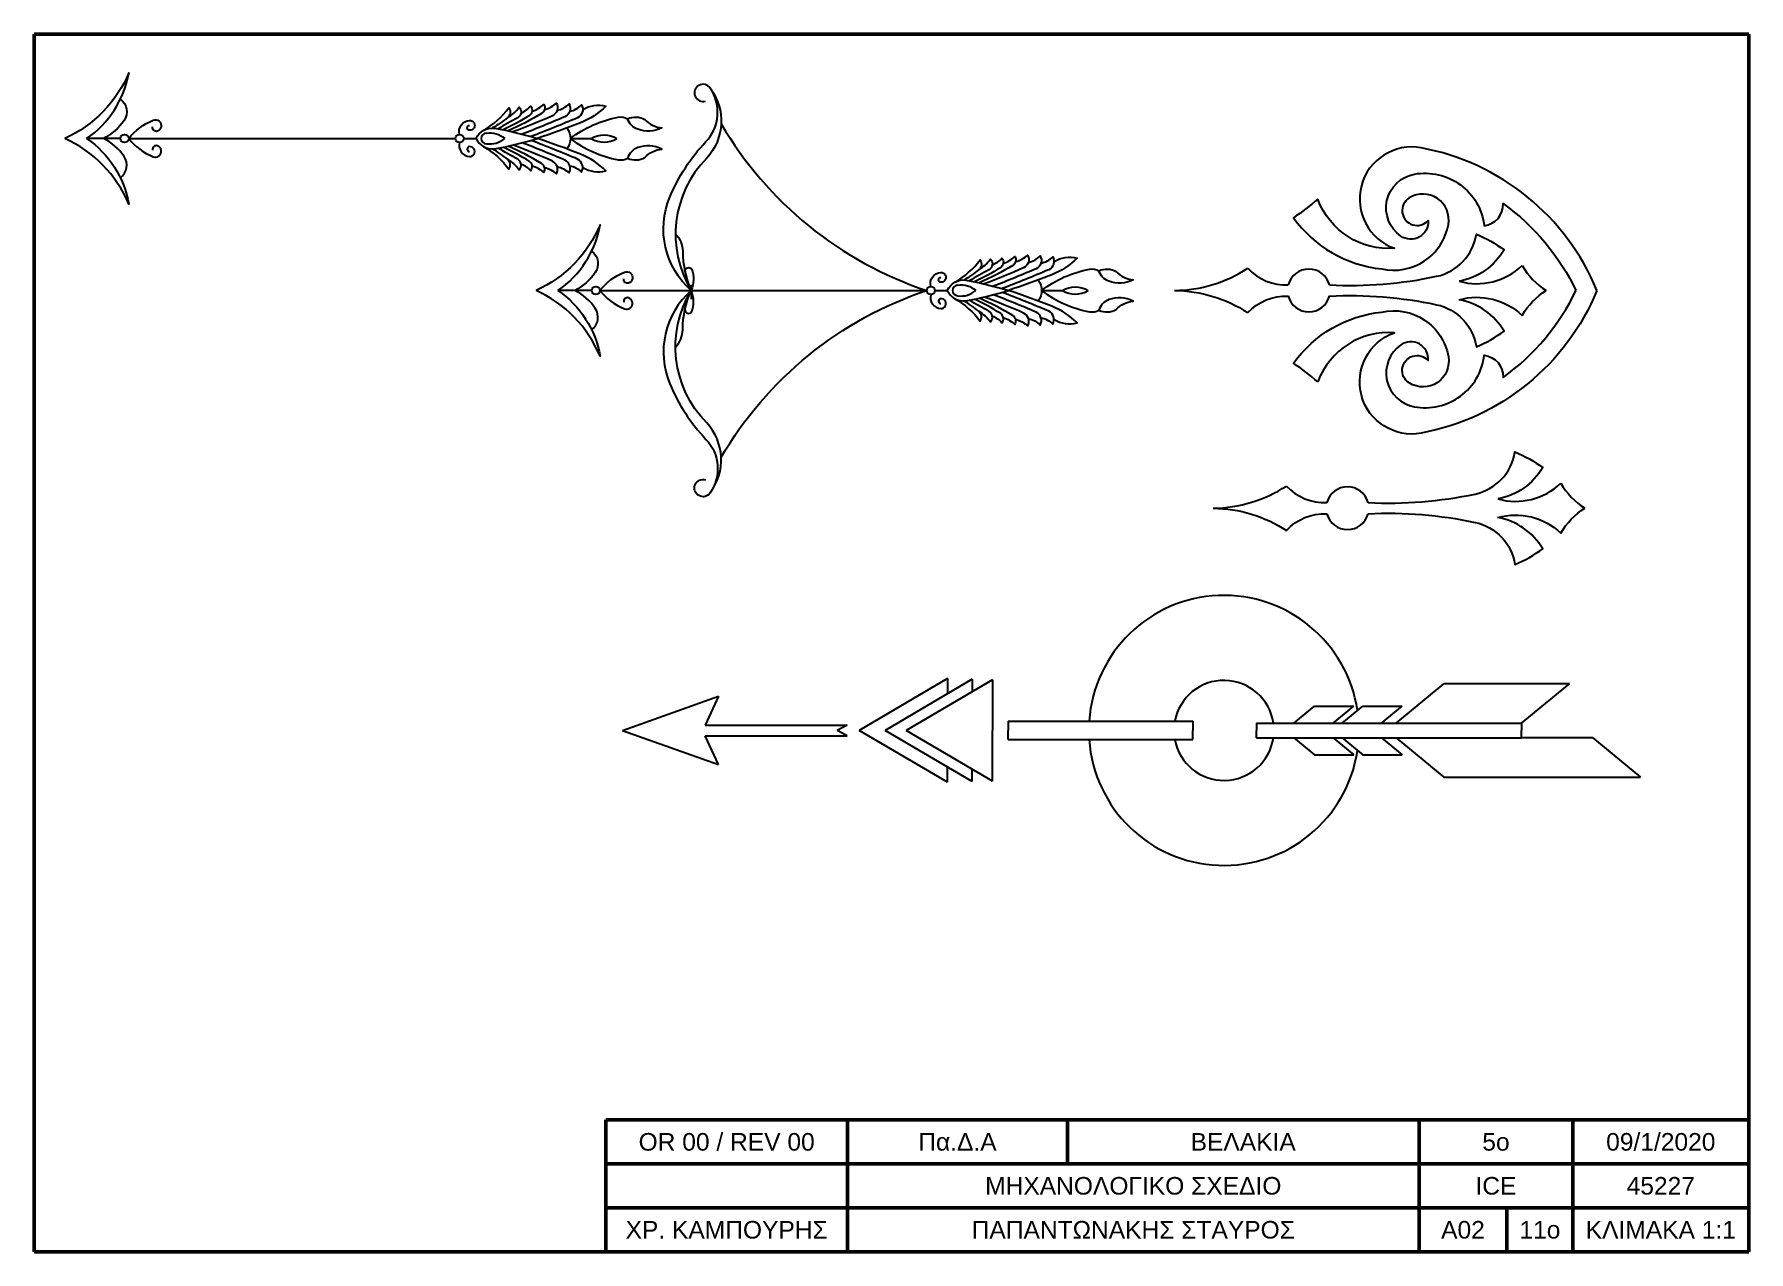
# Model space of a CAD drawing. Header units: millimetres. Extents: x 0 to 390, y 0 to 277.
import ezdxf
from ezdxf.enums import TextEntityAlignment as Align

# ---------------------------------------------------------------- set-up
doc = ezdxf.new("R2010")
doc.units = ezdxf.units.MM
doc.styles.get("Standard").update_dxf_attribs({"font": 'arial.ttf'})

msp = doc.modelspace()

# ---------------------------------------------------------------- linework, layer by layer
at = {"lineweight": 50}
for p, q in [((0, 0), (0, 277)), ((0, 277), (390, 277)), ((390, 0), (390, 277)), ((130, 30), (390, 30)), ((130, 30), (130, 0)), ((185, 0), (185, 30)), ((235, 20), (235, 30)), ((315, 0), (315, 30)), ((350, 0), (350, 30)), ((130, 20), (390, 20)), ((130, 10), (390, 10)), ((335, 0), (335, 10)), ((0, 0), (390, 0))]:
    msp.add_line(p, q, dxfattribs=at)
at = {"lineweight": 30}
for p, q in [((19.6, 253.29), (11.91, 253.29)), ((21.48, 253.29), (95.8, 253.29)), ((97.68, 253.29), (100.5, 253.29)), ((126.8, 218.71), (119.12, 218.71)), ((128.68, 218.71), (203, 218.71)), ((149.42, 219.96), (149.42, 216.75)), ((204.88, 218.71), (207.7, 218.71)), ((207.71, 130.39), (187.65, 118.61)), ((213.37, 130.24), (193.57, 118.61)), ((217.98, 130.15), (198.32, 118.61)), ((207.71, 130.39), (207.71, 126.92)), ((213.37, 130.24), (213.37, 127.44)), ((217.98, 130.15), (217.98, 118.61)), ((309.77, 120.29), (320.67, 129.23)), ((349.21, 129.23), (320.67, 129.23)), ((338.31, 120.29), (349.21, 129.23)), ((133.83, 118.61), (155.67, 126.41)), ((155.67, 126.41), (152.64, 119.83)), ((286.52, 120.29), (291.21, 124.14)), ((291.21, 124.14), (300.15, 124.14)), ((295.46, 120.29), (300.15, 124.14)), ((297.51, 120.29), (302.21, 124.14)), ((302.21, 124.14), (311.14, 124.14)), ((306.45, 120.29), (311.14, 124.14)), ((133.83, 118.61), (155.67, 110.82)), ((152.64, 119.83), (184.9, 119.83)), ((155.67, 110.82), (152.64, 117.4)), ((152.64, 117.4), (184.9, 117.4)), ((184.9, 119.83), (182.64, 118.61)), ((184.9, 117.4), (182.64, 118.61)), ((207.71, 106.84), (187.65, 118.61)), ((213.37, 106.99), (193.57, 118.61)), ((217.98, 107.07), (198.32, 118.61)), ((217.98, 107.07), (217.98, 118.61)), ((221.54, 120.69), (221.54, 118.61)), ((221.54, 120.69), (263.57, 120.69)), ((221.54, 116.53), (221.54, 118.61)), ((263.57, 120.69), (263.57, 118.61)), ((263.57, 116.53), (263.57, 118.61)), ((278.05, 120.29), (278.05, 118.61)), ((278.05, 120.29), (338.31, 120.29)), ((278.05, 116.93), (278.05, 118.61)), ((338.31, 120.29), (338.31, 118.61)), ((338.31, 116.93), (338.31, 118.61)), ((221.54, 116.53), (263.57, 116.53)), ((278.05, 116.93), (338.31, 116.93)), ((286.52, 116.93), (291.21, 113.08)), ((295.46, 116.93), (300.15, 113.08)), ((297.51, 116.93), (302.21, 113.08)), ((306.45, 116.93), (311.14, 113.08)), ((309.77, 116.93), (320.67, 107.99)), ((354.52, 116.93), (338.31, 116.93)), ((354.52, 116.93), (365.42, 107.99)), ((207.71, 106.84), (207.71, 110.31)), ((213.37, 106.99), (213.37, 109.78)), ((291.21, 113.08), (300.15, 113.08)), ((302.21, 113.08), (311.14, 113.08)), ((320.67, 107.99), (365.42, 107.99))]:
    msp.add_line(p, q, dxfattribs=at)
for points in [[(11.91, 253.29, 0.202346), (21.5, 268.22, -0.188183), (6.94, 253.29, -0.188183)], [(149.42, 218.71, -0.320399), (144.57, 239.94, -0.091016), (152.79, 252.58, 0.353593), (153.75, 264.77, 1.967077), (152.7, 261.78, -0.146378)], [(19.58, 262.23, -0.404659), (20.41, 257.37, -0.12592), (15.76, 253.29, 4.185314)], [(116.06, 259.9, 0.144186), (118.77, 261.35, -0.425477), (117.85, 258.42, -0.007218), (108.88, 254.77, -0.007218)], [(153.75, 264.77, -0.36151), (152.96, 248.8, 0.342895), (149.42, 218.71, 1.427098)], [(21.48, 253.29, -0.135142), (27.06, 257.46, -1.016566), (27.99, 254.96, -0.589501), (26.91, 255.92, 3.002714)], [(102.22, 255.16, 0.097519), (107.97, 260.27, -0.391104), (107.65, 258.02, -0.041392), (104.23, 255.68, 1.042483)], [(107.65, 258.02, 0.088223), (110.32, 260.39, -0.495522), (109.96, 258.01, 0.005421), (105.5, 255.5, 0.005421)], [(110.73, 259.11, 0.121246), (112.92, 260.63, -0.450495), (112.57, 258.47, -0.031805), (106.68, 255.26, -0.031805)], [(113.23, 259.47, 0.104019), (115.92, 261.03, -0.404596), (115.38, 258.99, -0.030616), (107.79, 255.02, -0.030616)], [(118.93, 259.69, 0.144186), (121.64, 261.14, -0.425477), (120.72, 258.21, -0.007847), (110.96, 254.26, -0.007847)], [(121.8, 259.48, 0.144186), (124.5, 260.93, -0.425477), (123.59, 258, -0.008539), (112.96, 253.72, 3.54384)], [(124.77, 259.91, -0.195016), (130.01, 260.66, -0.103472), (124.27, 256.87, -0.014816), (114.42, 253.29, -0.219628)], [(121.94, 253.29, -0.119612), (132.85, 258.13, -0.172738), (134.98, 257.78, -0.246308), (138.91, 257.59, 0.178277), (142.74, 255.69, -0.200338), (137.26, 255.38, -0.241755), (134.98, 257.78, 1.104071)], [(96.74, 254.23, -0.481065), (99.02, 257.39, -1.049957), (99.02, 255.16, -0.95242), (99.02, 256.27, -1.049957)], [(100.5, 253.29, -0.324566), (104.72, 255.65, -0.026757), (114.42, 253.29, -0.026757)], [(102.87, 254.5, -0.21869), (107.01, 253.29, -0.21869)], [(121.18, 255.68, -0.318955), (121.18, 250.91, -0.318955)], [(121.94, 253.29), (126.71, 253.29, -0.279547), (132.51, 253.29, -0.279547)], [(156.24, 256.64, 0.181981), (203, 218.71, 0.897221)], [(11.91, 253.29, -0.202346), (21.5, 238.37, 0.188183), (6.94, 253.29, 0.188183)], [(19.58, 244.36, 0.404659), (20.41, 249.21, 0.12592), (15.76, 253.29, -4.185314)], [(21.48, 253.29, 0.135142), (27.06, 249.12, 1.016566), (27.99, 251.62, 0.589501), (26.91, 250.67, -3.002714)], [(96.74, 252.35, 0.481065), (99.02, 249.2, 1.049957), (99.02, 251.43, 0.95242), (99.02, 250.31, 1.049957)], [(100.5, 253.29, 0.324566), (104.72, 250.93, 0.026757), (114.42, 253.29, 0.026757)], [(102.22, 251.43, -0.097519), (107.97, 246.32, 0.391104), (107.65, 248.56, 0.041392), (104.23, 250.9, 0.041392)], [(102.87, 252.09, 0.21869), (107.01, 253.29, 0.21869)], [(107.65, 248.56, -0.088223), (110.32, 246.19, 0.495522), (109.96, 248.58, -0.005421), (105.5, 251.08, -0.005421)], [(110.73, 247.48, -0.121246), (112.92, 245.96, 0.450495), (112.57, 248.11, 0.031805), (106.68, 251.32, 0.031805)], [(113.23, 247.11, -0.104019), (115.92, 245.55, 0.404596), (115.38, 247.59, 0.030616), (107.79, 251.56, 0.030616)], [(116.06, 246.68, -0.144186), (118.77, 245.23, 0.425477), (117.85, 248.16, 0.007218), (108.88, 251.81, 0.007218)], [(118.93, 246.89, -0.144186), (121.64, 245.44, 0.425477), (120.72, 248.37, 0.007847), (110.96, 252.32, 0.007847)], [(121.8, 247.1, -0.144186), (124.5, 245.65, 0.425477), (123.59, 248.58, 0.008539), (112.96, 252.87, -3.54384)], [(124.77, 246.67, 0.195016), (130.01, 245.93, 0.103472), (124.27, 249.72, 0.014816), (114.42, 253.29, 0.219628)], [(121.94, 253.29, 0.119612), (132.85, 248.45, 0.172738), (134.98, 248.8, 0.246308), (138.91, 248.99, -0.178277), (142.74, 250.89, 0.200338), (137.26, 251.21, 0.241755), (134.98, 248.8, -1.104071)], [(126.71, 253.29, 0.279547), (132.51, 253.29)], [(355.46, 218.71, 0.254369), (315.52, 251.16, 0.92728), (309.46, 228.32, -0.33646), (292, 239.47, -0.33646)], [(306.52, 223.61, 0.425871), (321.68, 233.72, 0.650064), (312.77, 239.75, 1.152213), (317.08, 234.62, -0.633409), (310.84, 231.09, -0.665655), (313.96, 245.18, -0.431634), (329.85, 233.43, 0.386903), (334.15, 238.48, -0.124737), (350.71, 218.71, -0.124737)], [(292, 239.47, -0.013712), (286.44, 235.22, 0.21229), (306.52, 223.61)], [(119.12, 218.71, 0.202346), (128.71, 233.63, -0.188183), (114.15, 218.71, -0.188183)], [(145.87, 231.59, -0.191334), (147.5, 227.62, 0.099791), (149.42, 218.71, 0.173357)], [(294.65, 219.96, 0.06437), (318.98, 221.93, 0.311052), (328.04, 231.5, -0.06522), (334.35, 227.93, -0.213909), (324.14, 220.8)], [(126.79, 227.64, -0.404659), (127.61, 222.78, -0.12592), (122.96, 218.71, 4.185314)], [(220.43, 224.88, 0.104019), (223.12, 226.44, -0.404596), (222.58, 224.4, -0.030616), (214.99, 220.44, -0.030616)], [(223.27, 225.31, 0.144186), (225.97, 226.77, -0.425477), (225.05, 223.84, -0.007218), (216.08, 220.19, -0.007218)], [(226.13, 225.11, 0.144186), (228.84, 226.56, -0.425477), (227.92, 223.63, -0.007847), (218.16, 219.67, -0.007847)], [(229, 224.9, 0.144186), (231.71, 226.35, -0.425477), (230.79, 223.42, -0.008539), (220.16, 219.13, 3.54384)], [(231.97, 225.32, -0.195016), (237.21, 226.07, -0.103472), (231.47, 222.28, -0.014816), (221.62, 218.71, -0.219628)], [(128.68, 218.71, -0.135142), (134.26, 222.88, -1.016566), (135.19, 220.38, -0.589501), (134.11, 221.33, 3.002714)], [(148.02, 223.07, -0.732599), (149.52, 223.6, -0.202057), (149.42, 218.71, -0.558274)], [(203.94, 219.64, -0.481065), (206.22, 222.8, -1.049957), (206.22, 220.57, -0.95242), (206.22, 221.68, -1.049957)], [(209.43, 220.57, 0.097519), (215.17, 225.68, -0.391104), (214.85, 223.43, -0.041392), (211.44, 221.09, 1.042483)], [(214.85, 223.43, 0.088223), (217.52, 225.8, -0.495522), (217.16, 223.42, 0.005421), (212.7, 220.92, 0.005421)], [(217.93, 224.52, 0.121246), (220.12, 226.04, -0.450495), (219.77, 223.89, -0.031805), (213.89, 220.68, -0.031805)], [(229.15, 218.71, -0.119612), (240.06, 223.55, -0.172738), (242.18, 223.2, -0.246308), (246.11, 223.01, 0.178277), (249.94, 221.11, -0.200338), (244.46, 220.79, -0.241755), (242.18, 223.2, 1.104071)], [(259.41, 218.71, 0.141705), (276.05, 223.75, 0.141705)], [(276.05, 223.75, 0.216089), (285.23, 219.96, 0.216089)], [(324.14, 220.8, 0.264015), (338.46, 224.37, 0.264015)], [(338.46, 224.37, 0.123436), (343.94, 218.71, 0.123436)], [(119.12, 218.71, -0.202346), (128.71, 203.78, 0.188183), (114.15, 218.71, 0.188183)], [(126.79, 209.77, 0.404659), (127.61, 214.63, 0.12592), (122.96, 218.71, -4.185314)], [(128.68, 218.71, 0.135142), (134.26, 214.53, 1.016566), (135.19, 217.03, 0.589501), (134.11, 216.08, -3.002714)], [(149.42, 218.71, 0.320399), (144.57, 197.48, 0.091016), (152.79, 184.83, -0.353593), (153.75, 172.64, -1.967077), (152.7, 175.63, 0.146378)], [(153.75, 172.64, 0.36151), (152.96, 188.61, -0.342895), (149.42, 218.71, -1.427098)], [(145.87, 205.82, 0.191334), (147.5, 209.79, -0.099791), (149.42, 218.71, -0.173357)], [(148.02, 214.34, 0.732599), (149.52, 213.81, 0.202057), (149.42, 218.71, 0.558274)], [(156.24, 180.77, -0.181981), (203, 218.71, -0.897221)], [(207.7, 218.71, -0.324566), (211.92, 221.07, -0.026757), (221.62, 218.71, -0.026757)], [(207.7, 218.71, 0.324566), (211.92, 216.34, 0.026757), (221.62, 218.71, 0.026757)], [(210.07, 219.91, -0.21869), (214.21, 218.71, -0.21869)], [(210.07, 217.5, 0.21869), (214.21, 218.71, 0.21869)], [(231.97, 212.09, 0.195016), (237.21, 211.34, 0.103472), (231.47, 215.13, 0.014816), (221.62, 218.71, 0.219628)], [(228.39, 221.09, -0.318955), (228.39, 216.32, -0.318955)], [(229.15, 218.71), (233.91, 218.71, -0.279547), (239.71, 218.71, -0.279547)], [(229.15, 218.71, 0.119612), (240.06, 213.87, 0.172738), (242.18, 214.21, 0.246308), (246.11, 214.4, -0.178277), (249.94, 216.3, 0.200338), (244.46, 216.62, 0.241755), (242.18, 214.21, -1.104071)], [(233.91, 218.71, 0.279547), (239.71, 218.71)], [(259.41, 218.71, -0.141705), (276.05, 213.66, -0.141705)], [(355.46, 218.71, -0.254369), (315.52, 186.25, -0.92728), (309.46, 209.09, 0.33646), (292, 197.94, 0.33646)], [(306.52, 213.8, -0.425871), (321.68, 203.7, -0.650064), (312.77, 197.66, -1.152213), (317.08, 202.79, 0.633409), (310.84, 206.32, 0.665655), (313.96, 192.23, 0.431634), (329.85, 203.98, -0.386903), (334.15, 198.93, 0.124737), (350.71, 218.71, 0.124737)], [(338.46, 213.04, -0.123436), (343.94, 218.71, -0.123436)], [(203.94, 217.77, 0.481065), (206.22, 214.61, 1.049957), (206.22, 216.84, 0.95242), (206.22, 215.73, 1.049957)], [(209.43, 216.84, -0.097519), (215.17, 211.73, 0.391104), (214.85, 213.98, 0.041392), (211.44, 216.32, 0.041392)], [(214.85, 213.98, -0.088223), (217.52, 211.61, 0.495522), (217.16, 213.99, -0.005421), (212.7, 216.49, -0.005421)], [(217.93, 212.89, -0.121246), (220.12, 211.37, 0.450495), (219.77, 213.52, 0.031805), (213.89, 216.73, 0.031805)], [(220.43, 212.53, -0.104019), (223.12, 210.97, 0.404596), (222.58, 213.01, 0.030616), (214.99, 216.97, 0.030616)], [(223.27, 212.1, -0.144186), (225.97, 210.64, 0.425477), (225.05, 213.58, 0.007218), (216.08, 217.22, 0.007218)], [(226.13, 212.31, -0.144186), (228.84, 210.85, 0.425477), (227.92, 213.78, 0.007847), (218.16, 217.74, 0.007847)], [(229, 212.51, -0.144186), (231.71, 211.06, 0.425477), (230.79, 213.99, 0.008539), (220.16, 218.28, -3.54384)], [(276.05, 213.66, -0.216089), (285.23, 217.45, -0.216089)], [(294.65, 217.45, -0.06437), (318.98, 215.48, -0.311052), (328.04, 205.91, 0.06522), (334.35, 209.48, 0.213909), (324.14, 216.61)], [(324.14, 216.61, -0.264015), (338.46, 213.04, -0.264015)], [(292, 197.94, 0.013712), (286.44, 202.19, -0.21229), (306.52, 213.8)], [(303.44, 170.43, 0.06437), (327.76, 172.4, 0.311052), (336.83, 181.96, -0.06522), (343.14, 178.4, -0.213909), (332.93, 171.27)], [(268.19, 169.17, 0.141705), (284.83, 174.21, 0.141705)], [(284.83, 174.21, 0.216089), (294.02, 170.43, 0.216089)], [(332.93, 171.27, 0.264015), (347.25, 174.84, 0.264015)], [(347.25, 174.84, 0.123436), (352.73, 169.17, 0.123436)], [(268.19, 169.17, -0.141705), (284.83, 164.13, -0.141705)], [(284.83, 164.13, -0.216089), (294.02, 167.92, -0.216089)], [(303.44, 167.92, -0.06437), (327.76, 165.95, -0.311052), (336.83, 156.38, 0.06522), (343.14, 159.95, 0.213909), (332.93, 167.07)], [(347.25, 163.5, -0.123436), (352.73, 169.17, -0.123436)], [(332.93, 167.07, -0.264015), (347.25, 163.5, -0.264015)]]:
    msp.add_lwpolyline(points, format="xyb", dxfattribs=at)
for centre in [(20.54, 253.29), (96.74, 253.29), (127.74, 218.71), (203.94, 218.71)]:
    msp.add_circle(centre, 0.938, dxfattribs=at)
for centre, radius, start, end in [((102.87, 253.29), 1.2, 90, 270), ((289.94, 218.71), 4.87, 14.9094, 165.0763), ((210.07, 218.71), 1.2, 90, 270), ((289.94, 218.71), 4.87, 194.9237, 345.0906), ((298.73, 169.17), 4.87, 14.9094, 165.0763), ((298.73, 169.17), 4.87, 194.9237, 345.0906), ((270.62, 118.61), 30.72, 8.4992, 176.112), ((270.62, 118.61), 11.38, 8.4992, 169.4511), ((270.62, 118.61), 30.72, 183.888, 351.5008), ((270.62, 118.61), 11.38, 190.5489, 351.5008)]:
    msp.add_arc(centre, radius, start, end, dxfattribs=at)

# ---------------------------------------------------------------- texts
for s, p in [('OR 00 / REV 00', (157.5, 25)), ('Πα.Δ.Α', (210, 25)), ('ΒΕΛΑΚΙΑ', (275, 25)), ('5ο', (332.5, 25)), ('09/1/2020', (370, 25)), ('ΜΗΧΑΝΟΛΟΓΙΚΟ ΣΧΕΔΙΟ', (250, 15)), ('ICE', (332.5, 15)), ('45227', (370, 15)), ('ΧΡ. ΚΑΜΠΟΥΡΗΣ', (157.5, 5)), ('ΠΑΠΑΝΤΩΝΑΚΗΣ ΣΤΑΥΡΟΣ', (250, 5)), ('A02', (325, 5)), ('11ο', (342.5, 5)), ('ΚΛΙΜΑΚΑ 1:1', (370, 5))]:
    msp.add_text(s, height=4).set_placement(p, align=Align.MIDDLE_CENTER)

doc.saveas('drawing.dxf')
